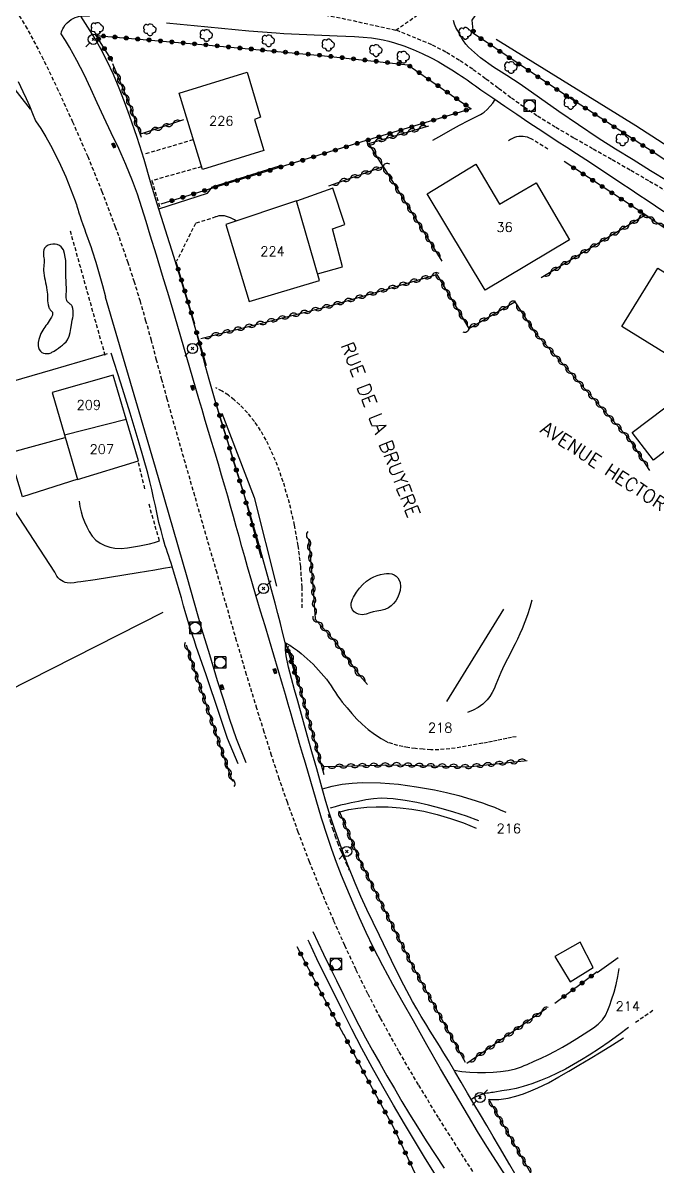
# Model space of a CAD drawing. Header units: millimetres. Extents: x 157999 to 159002, y 156999 to 158001.
# Drawn here: x 158355.3 to 158438.7, y 157179.9 to 157330.2 of the extents above; entities that cross this region are included whole.
import ezdxf
from ezdxf.enums import TextEntityAlignment as Align

# ---------------------------------------------------------------- set-up
doc = ezdxf.new("R2010")
doc.units = ezdxf.units.MM
doc.linetypes.add('DASHED', pattern=[0.75, 0.5, -0.25])
doc.layers.get('0').update_dxf_attribs({"linetype": 'CONTINUOUS'})
for name, color, linetype in [('W0001', 6, 'DASHED'), ('W0008', 7, 'CONTINUOUS'), ('W0014', 7, 'CONTINUOUS'), ('W0017', 7, 'CONTINUOUS'), ('W0070', 7, 'DASHED'), ('W0101', 7, 'CONTINUOUS'), ('W0104', 1, 'CONTINUOUS'), ('W0112', 1, 'DASHED'), ('W0211', 2, 'CONTINUOUS'), ('W0300', 7, 'CONTINUOUS'), ('W0310', 3, 'CONTINUOUS'), ('W0322', 7, 'CONTINUOUS'), ('W0323', 7, 'CONTINUOUS'), ('W0401', 7, 'CONTINUOUS'), ('W0420', 7, 'CONTINUOUS'), ('W0473', 7, 'CONTINUOUS'), ('W0515', 5, 'CONTINUOUS'), ('W0989', 7, 'CONTINUOUS'), ('W0991', 7, 'CONTINUOUS'), ('W1102', 7, 'CONTINUOUS')]:
    doc.layers.add(name, color=color, linetype=linetype)
doc.styles.get("Standard").update_dxf_attribs({"font": 'romans.shx', "width": 0.85})

# ---------------------------------------------------------------- blocks, each defined once
blk = doc.blocks.new('T401')
for p, q in [((-0.3, 0.3), (0, 0.3)), ((-0.3, -0.25), (-0.3, 0.3)), ((-0.3, 0.15), (0, 0.15)), ((-0.3, 0), (0, 0)), ((0, 0.3), (0, -0.25)), ((-0.3, -0.15), (0, -0.15)), ((-0.3, -0.25), (-0.3, -0.3)), ((-0.3, -0.3), (0, -0.3)), ((0, -0.3), (0, -0.25))]:
    blk.add_line(p, q)
blk = doc.blocks.new('T420')
for p, q in [((0.75, 0.75), (-0.75, 0.75)), ((-0.75, 0.75), (-0.75, -0.75)), ((0.75, 0.75), (0.75, -0.75)), ((0.75, -0.75), (-0.75, -0.75))]:
    blk.add_line(p, q)
blk.add_ellipse((0, 0), major_axis=(-0.53, 0.53), ratio=1, start_param=3.926991, end_param=10.210176)
blk = doc.blocks.new('T473')
for p, q in [((-0.166667, 0.166667), (0.166667, -0.166667)), ((-0.166667, -0.166667), (0.166667, 0.166667)), ((0.500001, 0.500001), (1.000002, 1.000002)), ((-1.000002, -1.000002), (-0.500001, -0.500001))]:
    blk.add_line(p, q)
blk.add_ellipse((0, 0), major_axis=(0.471405, 0.471405), ratio=1, start_param=5.4977871438, end_param=11.780972451)
blk = doc.blocks.new('T300')
for p, q in [((-0.8, 0.51), (-0.86, 0.34)), ((-0.86, 0.34), (-0.86, 0.17)), ((-0.86, 0.17), (-0.74, 0.06)), ((-0.69, 0.63), (-0.8, 0.51)), ((-0.8, -0.06), (-0.74, 0.06)), ((-0.74, 0.06), (-0.69, 0.11)), ((-0.57, 0.69), (-0.69, 0.63)), ((-0.46, 0.69), (-0.57, 0.69)), ((-0.29, 0.63), (-0.46, 0.69)), ((-0.29, 0.63), (-0.17, 0.74)), ((-0.23, 0.57), (-0.29, 0.63)), ((-0.17, 0.74), (-0.06, 0.8)), ((-0.06, 0.8), (0.06, 0.8)), ((0.06, 0.8), (0.23, 0.74)), ((0.23, 0.74), (0.34, 0.63)), ((0.34, 0.63), (0.4, 0.51)), ((0.46, 0.46), (0.34, 0.46)), ((0.4, 0.51), (0.4, 0.46)), ((0.57, 0.4), (0.46, 0.46)), ((0.57, 0.4), (0.69, 0.29)), ((0.69, 0.29), (0.74, 0.17)), ((0.74, 0.06), (0.69, -0.17)), ((0.74, 0.17), (0.74, 0.06)), ((-0.8, -0.17), (-0.8, -0.06)), ((-0.8, -0.23), (-0.8, -0.17)), ((-0.74, -0.34), (-0.8, -0.23)), ((-0.69, -0.4), (-0.74, -0.34)), ((-0.51, -0.46), (-0.69, -0.4)), ((-0.4, -0.46), (-0.51, -0.46)), ((-0.4, -0.46), (-0.34, -0.46)), ((-0.34, -0.46), (-0.34, -0.4)), ((-0.34, -0.51), (-0.34, -0.46)), ((-0.29, -0.63), (-0.34, -0.51)), ((-0.17, -0.74), (-0.29, -0.63)), ((-0.06, -0.8), (-0.17, -0.74)), ((0.06, -0.8), (-0.06, -0.8)), ((0.17, -0.74), (0.06, -0.8)), ((0.23, -0.69), (0.17, -0.74)), ((0.29, -0.46), (0.23, -0.46)), ((0.29, -0.63), (0.23, -0.69)), ((0.46, -0.4), (0.29, -0.46)), ((0.34, -0.51), (0.29, -0.63)), ((0.34, -0.51), (0.34, -0.46)), ((0.57, -0.34), (0.46, -0.4)), ((0.63, -0.29), (0.57, -0.34)), ((0.69, -0.17), (0.63, -0.29))]:
    blk.add_line(p, q)
blk = doc.blocks.new('t310o')
at = {"color": 0, "linetype": 'Continuous'}
for centre, start, end in [((-0.5, 0.38), 216.8699, 323.1304), ((0.5, -0.37), 36.8699, 143.1303)]:
    blk.add_arc(centre, 0.625, start, end, dxfattribs=at)
blk = doc.blocks.new('t323o')
at = {"color": 0, "linetype": 'Continuous'}
for radius in [0.25, 0.15]:
    blk.add_circle((0, 0), radius, dxfattribs=at)
blk = doc.blocks.new('t322o')
at = {"color": 0, "linetype": 'Continuous'}
for radius in [0.25, 0.15]:
    blk.add_circle((0, 0), radius, dxfattribs=at)

msp = doc.modelspace()

# ---------------------------------------------------------------- linework, layer by layer
at = {"layer": 'W0001'}
for points in [[(158414.51, 157179.24), (158412.71, 157182.02), (158410.01, 157186.3), (158407.36, 157190.62), (158404.8, 157194.99), (158402.35, 157199.42), (158400.72, 157202.56), (158399.16, 157205.74), (158397.67, 157208.95), (158396.23, 157212.18), (158394.6, 157216.03), (158393.05, 157219.92), (158391.56, 157223.83), (158390.12, 157227.76), (158389.06, 157230.82), (158388.05, 157233.9), (158387.07, 157236.99), (158386.11, 157240.08), (158384.76, 157244.53), (158383.45, 157248.98), (158382.16, 157253.45), (158380.87, 157257.91), (158379.4, 157262.97), (158377.95, 157268.03), (158376.49, 157273.1), (158375.04, 157278.17), (158374.32, 157280.73), (158373.62, 157283.3), (158372.93, 157285.88), (158372.24, 157288.45), (158371.53, 157291.02), (158370.79, 157293.59), (158370.02, 157296.14), (158369.19, 157298.68), (158367.54, 157303.36), (158365.78, 157308), (158363.91, 157312.6), (158361.92, 157317.15), (158360.03, 157321.29), (158358.07, 157325.41), (158355.95, 157329.45), (158353.57, 157333.35)], [(158353.57, 157333.35), (158379.51, 157333.16), (158383.98, 157332.8), (158388.44, 157332.31), (158392.88, 157331.66), (158397.29, 157330.83), (158404.45, 157329.25)], [(158407.85, 157331.66), (158404.45, 157329.25)], [(158440.11, 157307.96), (158437.67, 157309.43), (158435.21, 157310.85), (158432.74, 157312.26), (158430.27, 157313.66), (158427.8, 157315.07), (158425.35, 157316.52), (158422.93, 157318.01), (158421.2, 157319.16), (158419.51, 157320.38), (158417.84, 157321.63), (158416.18, 157322.88), (158414.49, 157324.11), (158412.76, 157325.29), (158410.97, 157326.38), (158409.1, 157327.34), (158404.45, 157329.25)]]:
    msp.add_lwpolyline(points, dxfattribs=at)
at = {"layer": 'W0008'}
for points in [[(158360.39, 157328.79), (158360.43, 157329.02), (158360.5, 157329.24), (158360.59, 157329.45), (158360.71, 157329.66), (158360.91, 157329.94), (158361.15, 157330.21), (158361.41, 157330.45), (158361.7, 157330.65), (158361.96, 157330.8), (158362.23, 157330.92), (158362.52, 157331.01), (158362.8, 157331.08), (158363.12, 157331.13), (158363.45, 157331.15), (158363.77, 157331.14), (158364.09, 157331.11)], [(158374.24, 157330.22), (158376.04, 157330.05), (158377.85, 157329.88), (158379.65, 157329.71), (158381.45, 157329.53), (158383.26, 157329.36), (158385.06, 157329.19), (158386.86, 157329.04), (158388.67, 157328.91), (158389.67, 157328.84), (158390.66, 157328.79), (158391.66, 157328.74), (158392.66, 157328.7), (158393.66, 157328.65), (158394.66, 157328.61), (158395.66, 157328.56), (158396.65, 157328.51), (158397.79, 157328.46), (158398.93, 157328.42), (158400.07, 157328.35), (158401.2, 157328.23), (158401.96, 157328.12), (158402.71, 157327.98), (158403.46, 157327.81), (158404.2, 157327.6), (158405.44, 157327.18), (158406.66, 157326.71), (158407.85, 157326.18), (158409.03, 157325.62), (158409.96, 157325.13), (158410.86, 157324.59), (158411.76, 157324.04), (158412.64, 157323.47), (158413.01, 157323.22), (158413.39, 157322.97), (158413.75, 157322.72), (158414.12, 157322.46), (158414.48, 157322.19), (158414.85, 157321.93), (158415.21, 157321.68), (158415.58, 157321.42), (158417.15, 157320.34), (158418.71, 157319.27), (158420.28, 157318.2), (158421.86, 157317.14), (158423.11, 157316.32), (158424.36, 157315.49), (158425.62, 157314.68), (158426.87, 157313.87), (158428.13, 157313.05), (158429.39, 157312.24), (158430.64, 157311.42), (158431.89, 157310.6), (158433, 157309.86), (158434.11, 157309.12), (158435.21, 157308.38), (158436.32, 157307.63), (158437.42, 157306.89), (158438.53, 157306.15), (158439.64, 157305.41)], [(158440.22, 157309.38), (158437.89, 157310.78), (158435.58, 157312.19), (158433.28, 157313.62), (158431, 157315.08), (158428.41, 157316.81), (158425.83, 157318.57), (158423.28, 157320.35), (158420.73, 157322.14), (158419, 157323.29), (158417.23, 157324.41), (158415.51, 157325.62), (158413.94, 157327.02), (158413.6, 157327.42), (158413.3, 157327.85), (158413.02, 157328.3), (158412.77, 157328.76), (158412.53, 157329.17), (158412.28, 157329.59), (158412.08, 157330.03), (158411.96, 157330.51)], [(158354.72, 157322.49), (158355.34, 157321.21), (158355.78, 157320.26), (158356.2, 157319.29), (158356.61, 157318.32), (158356.99, 157317.34)]]:
    msp.add_lwpolyline(points, dxfattribs=at)
at = {"layer": 'W0014'}
for points in [[(158389.88, 157248.59), (158389.54, 157249.93), (158389.2, 157251.26), (158388.85, 157252.59), (158388.5, 157253.92), (158387.77, 157256.63), (158387.03, 157259.33), (158386.27, 157262.02), (158385.49, 157264.72), (158384.91, 157266.67), (158384.32, 157268.61), (158383.71, 157270.55), (158383.1, 157272.49), (158382.49, 157274.43), (158381.89, 157276.37), (158381.29, 157278.32), (158380.71, 157280.27), (158380.27, 157281.81), (158379.84, 157283.35), (158379.42, 157284.9), (158379, 157286.45), (158378.58, 157287.99), (158378.16, 157289.54), (158377.72, 157291.08), (158377.28, 157292.62), (158376.25, 157296.08), (158375.18, 157299.52), (158374.1, 157302.97), (158373.02, 157306.41), (158372.14, 157309.32), (158371.27, 157312.24), (158370.36, 157315.15), (158369.38, 157318.04), (158368.71, 157319.85), (158368, 157321.65), (158367.25, 157323.43), (158366.43, 157325.17), (158365.63, 157326.7), (158364.79, 157328.19), (158363.89, 157329.65), (158362.94, 157331.08)], [(158413.93, 157186.49), (158412.09, 157189.6), (158410.28, 157192.73), (158408.48, 157195.86), (158406.7, 157199.01), (158405.35, 157201.41), (158404, 157203.82), (158402.68, 157206.25), (158401.42, 157208.71), (158400.49, 157210.62), (158399.61, 157212.55), (158398.76, 157214.5), (158397.93, 157216.46), (158397.26, 157218.14), (158396.6, 157219.83), (158395.98, 157221.54), (158395.39, 157223.25), (158394.61, 157225.65), (158393.89, 157228.06), (158393.19, 157230.48), (158392.49, 157232.89), (158392.11, 157234.19), (158391.73, 157235.48), (158391.36, 157236.77), (158390.98, 157238.06), (158390.61, 157239.35), (158390.24, 157240.64), (158389.86, 157241.94), (158389.49, 157243.23), (158388.92, 157245.16), (158388.34, 157247.09), (158387.77, 157249.03), (158387.19, 157250.96), (158386.61, 157252.89), (158386.04, 157254.82), (158385.47, 157256.76), (158384.9, 157258.7), (158384.52, 157260.02), (158384.15, 157261.35), (158383.77, 157262.68), (158383.4, 157264.01), (158383.03, 157265.34), (158382.66, 157266.67), (158382.28, 157268), (158381.9, 157269.33), (158381.48, 157270.76), (158381.05, 157272.2), (158380.63, 157273.63), (158380.19, 157275.07), (158379.76, 157276.5), (158379.33, 157277.94), (158378.9, 157279.37), (158378.48, 157280.81), (158378.08, 157282.16), (158377.68, 157283.52), (158377.29, 157284.88), (158376.89, 157286.24), (158376.5, 157287.59), (158376.1, 157288.95), (158375.71, 157290.3), (158375.31, 157291.66), (158374.52, 157294.33), (158373.72, 157297), (158372.92, 157299.66), (158372.09, 157302.33), (158371.54, 157304.12), (158370.99, 157305.92), (158370.4, 157307.7), (158369.76, 157309.47), (158368.88, 157311.59), (158367.94, 157313.68), (158366.95, 157315.75), (158365.98, 157317.83), (158365.12, 157319.69), (158364.26, 157321.56), (158363.38, 157323.42), (158362.45, 157325.25), (158361.96, 157326.15), (158361.46, 157327.04), (158360.93, 157327.92), (158360.39, 157328.79)], [(158356.99, 157317.34), (158357.7, 157316.31), (158358.36, 157315.24), (158358.97, 157314.15), (158359.56, 157313.05), (158360.3, 157311.52), (158360.97, 157309.97), (158361.6, 157308.4), (158362.2, 157306.82), (158362.29, 157306.58), (158362.37, 157306.34), (158362.44, 157306.1), (158362.51, 157305.86), (158362.59, 157305.61), (158362.66, 157305.37), (158362.73, 157305.13), (158362.81, 157304.89), (158363.01, 157304.31), (158363.22, 157303.73), (158363.43, 157303.15), (158363.64, 157302.57), (158363.85, 157301.99), (158364.06, 157301.41), (158364.26, 157300.83), (158364.45, 157300.24), (158364.93, 157298.74), (158365.37, 157297.23), (158365.8, 157295.71), (158366.21, 157294.19)], [(158366.16, 157294.19), (158372.74, 157271.82), (158376.89, 157257.41)], [(158383.63, 157232.81), (158382.23, 157236.15), (158381.88, 157237.2), (158381.53, 157238.25), (158381.18, 157239.29), (158380.83, 157240.34), (158380.48, 157241.38), (158380.13, 157242.43), (158379.78, 157243.47), (158379.43, 157244.52), (158379.18, 157245.26), (158378.92, 157246.01), (158378.66, 157246.75), (158378.4, 157247.5), (158378.15, 157248.24), (158377.89, 157248.99), (158377.64, 157249.73), (158377.4, 157250.48), (158377.08, 157251.51), (158376.78, 157252.55), (158376.48, 157253.58), (158376.18, 157254.62), (158375.89, 157255.65), (158375.59, 157256.69), (158375.29, 157257.72), (158374.98, 157258.75), (158374.83, 157259.21), (158374.68, 157259.67), (158374.53, 157260.12), (158374.37, 157260.58), (158374.22, 157261.04), (158374.07, 157261.49), (158373.92, 157261.95), (158373.79, 157262.42), (158373.51, 157263.48), (158373.24, 157264.55), (158373, 157265.63), (158372.76, 157266.71), (158372.53, 157267.79), (158372.29, 157268.86), (158372.03, 157269.94), (158371.76, 157271.01), (158370.64, 157274.98), (158369.47, 157278.93), (158368.23, 157282.87), (158366.93, 157286.78)], [(158376.89, 157257.41), (158377.85, 157253.99), (158378.84, 157250.57), (158379.86, 157247.17), (158380.9, 157243.77), (158381.71, 157241.22), (158382.53, 157238.67), (158383.38, 157236.13), (158384.64, 157232.98)], [(158420.68, 157177.81), (158419.36, 157180.11), (158418.02, 157182.41), (158417.17, 157183.83), (158416.34, 157185.26), (158415.5, 157186.69), (158414.66, 157188.11), (158413.82, 157189.54), (158412.98, 157190.96), (158412.14, 157192.39), (158411.3, 157193.81), (158410.71, 157194.78), (158410.11, 157195.75), (158409.51, 157196.71), (158408.91, 157197.67), (158408.32, 157198.64), (158407.73, 157199.61), (158407.15, 157200.59), (158406.59, 157201.58), (158405.45, 157203.72), (158404.35, 157205.88), (158403.29, 157208.05), (158402.23, 157210.23), (158401.41, 157211.94), (158400.59, 157213.65), (158399.79, 157215.38), (158399.04, 157217.12), (158398.12, 157219.42), (158397.24, 157221.74), (158396.42, 157224.07), (158395.63, 157226.42), (158395.18, 157227.84), (158394.77, 157229.28), (158394.38, 157230.71), (158393.98, 157232.15), (158393.35, 157234.38), (158392.71, 157236.6), (158392.09, 157238.83), (158391.48, 157241.06), (158391.07, 157242.54), (158390.66, 157244.01), (158390.28, 157245.5), (158389.98, 157247.01), (158389.93, 157247.4), (158389.89, 157247.8), (158389.88, 157248.19), (158389.88, 157248.59)], [(158414.89, 157171), (158414.13, 157172.06), (158413.38, 157173.13), (158412.63, 157174.2), (158411.9, 157175.28), (158410.62, 157177.2), (158409.38, 157179.14), (158408.17, 157181.1), (158406.97, 157183.07), (158405.51, 157185.5), (158404.07, 157187.94), (158402.66, 157190.4), (158401.28, 157192.88), (158399.93, 157195.4), (158398.61, 157197.94), (158397.32, 157200.49), (158396.04, 157203.05), (158395.02, 157205.12), (158394.01, 157207.19), (158393.02, 157209.28), (158392.85, 157209.65)], [(158393.45, 157210.77), (158394.12, 157209.36), (158394.87, 157207.81), (158395.62, 157206.27), (158396.58, 157204.31), (158397.53, 157202.36), (158398.5, 157200.41), (158399.5, 157198.47), (158400.4, 157196.79), (158401.32, 157195.13), (158402.26, 157193.47), (158403.21, 157191.82), (158404.2, 157190.12), (158405.19, 157188.44), (158406.2, 157186.76), (158407.23, 157185.09), (158408.38, 157183.27), (158409.54, 157181.46), (158410.72, 157179.66)], [(158423.92, 157171), (158422.64, 157172.88), (158421.38, 157174.76), (158420.12, 157176.65), (158418.88, 157178.55), (158417.62, 157180.52), (158416.37, 157182.5), (158415.14, 157184.49), (158413.93, 157186.49)]]:
    msp.add_lwpolyline(points, dxfattribs=at)
at = {"layer": 'W0017'}
for points in [[(158356.35, 157318.89), (158353.54, 157322.47), (158350.65, 157326.06)], [(158409.25, 157314.79), (158410.42, 157315.45), (158411.59, 157316.1), (158412.76, 157316.75), (158413.94, 157317.39), (158414.2, 157317.52), (158414.46, 157317.65), (158414.72, 157317.77), (158414.99, 157317.89), (158415.25, 157318.02), (158415.51, 157318.16), (158415.76, 157318.31), (158416, 157318.48), (158416.41, 157318.85), (158416.8, 157319.25), (158417.14, 157319.68), (158417.44, 157320.14)], [(158373.22, 157305.76), (158379.62, 157307.83), (158380.29, 157308.67), (158389.09, 157311.43)], [(158366.43, 157286.72), (158359.23, 157284.6), (158351.02, 157282.26), (158342.95, 157280.47)], [(158359.55, 157258.02), (158352.09, 157269.36)], [(158362.73, 157267.35), (158362.83, 157266.65), (158362.99, 157265.96), (158363.19, 157265.29), (158363.45, 157264.63), (158363.73, 157263.98), (158364.05, 157263.34), (158364.45, 157262.73), (158364.95, 157262.21), (158365.52, 157261.81), (158366.13, 157261.51), (158366.78, 157261.3), (158367.45, 157261.17), (158368.27, 157261.12), (158369.09, 157261.19), (158369.89, 157261.32), (158370.68, 157261.46), (158371.34, 157261.59), (158372, 157261.75), (158372.64, 157261.92), (158373.29, 157262.13)], [(158374.93, 157258.67), (158373.82, 157258.48), (158372.7, 157258.29), (158371.59, 157258.1), (158370.48, 157257.92), (158368.61, 157257.61), (158366.73, 157257.3), (158364.85, 157257.01), (158362.97, 157256.75), (158362.53, 157256.68), (158362.08, 157256.6), (158361.62, 157256.55), (158361.16, 157256.59), (158360.9, 157256.66), (158360.65, 157256.76), (158360.41, 157256.9), (158360.19, 157257.06), (158359.99, 157257.27), (158359.81, 157257.5), (158359.66, 157257.75), (158359.55, 157258.02)], [(158422.29, 157254.33), (158422.01, 157253.37), (158421.7, 157252.42), (158421.36, 157251.48), (158420.99, 157250.56), (158420.7, 157249.89), (158420.39, 157249.22), (158420.07, 157248.57), (158419.74, 157247.92), (158419.41, 157247.27), (158419.07, 157246.62), (158418.74, 157245.98), (158418.41, 157245.32), (158418.18, 157244.81), (158417.96, 157244.28), (158417.76, 157243.75), (158417.55, 157243.22), (158417.33, 157242.68), (158417.06, 157242.17), (158416.75, 157241.67), (158416.39, 157241.21), (158415.84, 157240.67), (158415.22, 157240.22), (158414.54, 157239.85), (158413.82, 157239.58)], [(158389.89, 157248.72), (158390.43, 157248.41), (158390.95, 157248.08), (158391.46, 157247.71), (158391.95, 157247.33), (158392.74, 157246.63), (158393.5, 157245.9), (158394.23, 157245.13), (158394.92, 157244.34), (158395.25, 157243.93), (158395.56, 157243.51), (158395.86, 157243.08), (158396.15, 157242.64), (158396.44, 157242.2), (158396.73, 157241.77), (158397.03, 157241.34), (158397.35, 157240.92), (158397.97, 157240.16), (158398.6, 157239.41), (158399.26, 157238.69), (158399.97, 157238.01), (158400.76, 157237.34), (158401.59, 157236.72), (158402.46, 157236.15), (158403.36, 157235.63)], [(158394.72, 157229.54), (158396.01, 157229.87), (158397.32, 157230.12), (158398.64, 157230.28), (158399.97, 157230.35), (158402.37, 157230.32), (158404.75, 157230.12), (158407.11, 157229.79), (158409.46, 157229.39), (158411.07, 157229.05), (158412.66, 157228.64), (158414.24, 157228.17), (158415.8, 157227.67), (158416.58, 157227.4), (158417.35, 157227.1), (158418.12, 157226.78), (158418.87, 157226.44)], [(158415.28, 157225.3), (158413.66, 157225.92), (158412.02, 157226.47), (158410.36, 157226.96), (158408.68, 157227.38), (158407.15, 157227.72), (158405.61, 157228.01), (158404.04, 157228.22), (158402.47, 157228.29), (158401.46, 157228.23), (158400.46, 157228.08), (158399.47, 157227.88), (158398.49, 157227.68), (158397.8, 157227.53), (158397.1, 157227.36), (158396.41, 157227.18), (158395.73, 157226.98)], [(158412.05, 157192.54), (158413.07, 157192.38), (158414.1, 157192.28), (158415.14, 157192.23), (158416.18, 157192.23), (158417.17, 157192.28), (158418.16, 157192.37), (158419.14, 157192.52), (158420.11, 157192.73), (158420.5, 157192.84), (158420.89, 157192.99), (158421.27, 157193.14), (158421.64, 157193.3), (158422.58, 157193.71), (158423.51, 157194.14), (158424.43, 157194.58), (158425.35, 157195.05), (158426.31, 157195.58), (158427.27, 157196.12), (158428.21, 157196.7), (158429.14, 157197.3), (158429.76, 157197.71), (158430.4, 157198.12), (158431.01, 157198.59), (158431.55, 157199.15), (158431.95, 157199.75), (158432.26, 157200.41), (158432.51, 157201.09), (158432.75, 157201.77), (158433.08, 157202.78), (158433.36, 157203.81), (158433.59, 157204.85), (158433.77, 157205.89)], [(158434.97, 157198.16), (158433.72, 157197.21), (158432.45, 157196.28), (158431.15, 157195.39), (158429.83, 157194.53), (158428.79, 157193.89), (158427.74, 157193.27), (158426.68, 157192.69), (158425.59, 157192.14), (158424.5, 157191.64), (158423.39, 157191.17), (158422.27, 157190.75), (158421.12, 157190.38), (158420.21, 157190.15), (158419.28, 157189.97), (158418.34, 157189.81), (158417.41, 157189.65), (158417.2, 157189.62), (158416.98, 157189.59), (158416.77, 157189.56), (158416.56, 157189.54), (158416.34, 157189.51), (158416.13, 157189.47), (158415.91, 157189.42), (158415.7, 157189.36), (158415.34, 157189.23), (158414.99, 157189.07), (158414.65, 157188.89), (158414.32, 157188.68)]]:
    msp.add_lwpolyline(points, dxfattribs=at)
at = {"layer": 'W0070'}
msp.add_lwpolyline([(158392.07, 157253.31), (158392.05, 157256.04), (158391.88, 157258.77), (158391.55, 157261.49), (158391.07, 157264.18), (158390.4, 157267.06), (158389.58, 157269.9), (158388.57, 157272.69), (158387.32, 157275.38), (158386.6, 157276.64), (158385.78, 157277.83), (158384.87, 157278.96), (158383.87, 157280.01), (158383.14, 157280.66), (158382.37, 157281.26), (158381.55, 157281.78), (158380.7, 157282.25)], dxfattribs=at)
at = {"layer": 'W0101'}
for points in [[(158378.97, 157310.94), (158375.89, 157320.98), (158384.83, 157323.73), (158386.61, 157317.82), (158385.8, 157317.5), (158387.01, 157313.43)], [(158427.23, 157301.69), (158416.14, 157295.09), (158408.51, 157307.73), (158414.9, 157311.63), (158418, 157306.38), (158422.82, 157309.2)], [(158382.05, 157303.73), (158385.08, 157293.58), (158394.33, 157296.34), (158391.32, 157306.81)], [(158434.11, 157290.32), (158438.86, 157297.98), (158447.04, 157292.9), (158442.28, 157285.25)]]:
    msp.add_lwpolyline(points, close=True, dxfattribs=at)
for points in [[(158367.2, 157283.92), (158359.18, 157281.61), (158360.81, 157276.06)], [(158368.91, 157278.14), (158367.2, 157283.92)], [(158370.53, 157272.64), (158368.91, 157278.14)], [(158360.81, 157276.06), (158362.54, 157270.19), (158370.53, 157272.64)]]:
    msp.add_lwpolyline(points, dxfattribs=at)
at = {"layer": 'W0104'}
for points in [[(158396.08, 157308.48), (158391.33, 157306.8)], [(158394.08, 157297.22), (158397.37, 157298.16), (158396.06, 157303.15), (158397.69, 157303.73), (158396.08, 157308.48)], [(158362.56, 157270.24), (158355.3, 157267.92), (158353.53, 157273.69), (158360.91, 157275.73)]]:
    msp.add_lwpolyline(points, dxfattribs=at)
for points in [[(158442.51, 157276), (158438.25, 157272.74), (158435.48, 157276.35), (158439.74, 157279.61)], [(158428.63, 157209.35), (158425.3, 157207.47), (158427.3, 157204.17), (158430.33, 157206.04)]]:
    msp.add_lwpolyline(points, close=True, dxfattribs=at)
at = {"layer": 'W0112'}
for points in [[(158377.71, 157314.84), (158371.4, 157312.96)], [(158422.45, 157314.83), (158422.2, 157314.97), (158421.95, 157315.08), (158421.69, 157315.17), (158421.41, 157315.23), (158421.13, 157315.27), (158420.84, 157315.29), (158420.55, 157315.27), (158420.26, 157315.22), (158419.98, 157315.14), (158419.71, 157315.02), (158419.45, 157314.88), (158419.21, 157314.71)], [(158424.39, 157313.61), (158422.47, 157314.83)], [(158378.85, 157311.31), (158372.27, 157309.46)], [(158372.32, 157309.46), (158373.36, 157305.88)], [(158380.72, 157304.7), (158378.03, 157303.85), (158375.56, 157298.89)], [(158383.35, 157304.2), (158383.18, 157304.32), (158383, 157304.42), (158382.82, 157304.52), (158382.64, 157304.6), (158382.38, 157304.69), (158382.12, 157304.78), (158381.86, 157304.84), (158381.59, 157304.86), (158381.35, 157304.86), (158381.12, 157304.83), (158380.89, 157304.78), (158380.67, 157304.7)], [(158366.17, 157286.47), (158361.6, 157302.82)], [(158371.39, 157268.98), (158370.49, 157272.63)], [(158373.29, 157262.13), (158371.9, 157267.07)], [(158420.22, 157236.38), (158419.6, 157236.28), (158418.97, 157236.15), (158418.34, 157236.02), (158417.71, 157235.89), (158417.08, 157235.76), (158416.45, 157235.63), (158415.81, 157235.52), (158414.38, 157235.27), (158412.94, 157235), (158411.5, 157234.79), (158410.04, 157234.67), (158409.01, 157234.67), (158407.98, 157234.72), (158406.96, 157234.82), (158405.95, 157234.96), (158405.29, 157235.08), (158404.64, 157235.24), (158403.99, 157235.42), (158403.36, 157235.63)], [(158395.47, 157226.21), (158395.76, 157225.26), (158396.06, 157224.32), (158396.38, 157223.38), (158396.73, 157222.45), (158397.08, 157221.54), (158397.46, 157220.63), (158397.86, 157219.73), (158398.27, 157218.83)], [(158438.18, 157200.37), (158435.9, 157198.79)]]:
    msp.add_lwpolyline(points, dxfattribs=at)
at = {"layer": 'W0211'}
for points in [[(158397.04, 157226.51), (158398.21, 157226.79), (158399.4, 157226.99), (158400.59, 157227.12), (158401.79, 157227.18), (158403.37, 157227.17), (158404.94, 157227.05), (158406.51, 157226.85), (158408.06, 157226.57), (158409.82, 157226.15), (158411.56, 157225.64), (158413.27, 157225.04), (158414.94, 157224.36)], [(158416.64, 157188.67), (158417.28, 157188.67), (158417.92, 157188.7), (158418.55, 157188.77), (158419.18, 157188.88), (158420.18, 157189.13), (158421.16, 157189.45), (158422.12, 157189.82), (158423.07, 157190.22), (158424.45, 157190.9), (158425.8, 157191.65), (158427.12, 157192.43), (158428.45, 157193.21), (158429.93, 157194.09), (158431.4, 157194.97), (158432.87, 157195.87), (158434.33, 157196.78)]]:
    msp.add_lwpolyline(points, dxfattribs=at)
at = {"layer": 'W0300'}
for points in [[(158417.56, 157328.09), (158435.93, 157316.71), (158460.24, 157301.04)], [(158381.49, 157278.9), (158385.74, 157267.81), (158388.7, 157256.17)], [(158333.81, 157232.76), (158344.45, 157237.91), (158373.81, 157252.74)], [(158418.53, 157253.15), (158411.04, 157241.02)], [(158433.61, 157207.31), (158430.85, 157205.34)]]:
    msp.add_lwpolyline(points, dxfattribs=at)
at = {"layer": 'W0310'}
for points in [[(158370.95, 157315.14), (158369.26, 157319.74), (158367.17, 157324.81)], [(158376.46, 157317.46), (158370.81, 157315.59)], [(158395.58, 157308.8), (158402.72, 157311.32), (158400.85, 157314.36), (158408.71, 157316.67)], [(158402.72, 157311.32), (158410.43, 157298.88)], [(158457.23, 157291.67), (158437.18, 157304.95), (158423.49, 157296.72)], [(158378.73, 157288.74), (158395.58, 157292.98), (158409.76, 157297.15), (158413.99, 157290.05), (158420.04, 157293.54)], [(158420.03, 157293.54), (158422.72, 157289.45), (158435.03, 157275.57), (158437.75, 157271.38)], [(158392.9, 157262.37), (158393.49, 157256.28), (158393.78, 157251.88)], [(158393.75, 157251.88), (158396.23, 157249.05), (158399.65, 157244.39), (158400.67, 157243.26)], [(158376.8, 157248.46), (158377.85, 157245.27), (158378.92, 157242.09), (158380, 157238.91), (158381.08, 157235.73), (158382.74, 157230.95), (158382.89, 157230.52)], [(158390.46, 157247.58), (158394.92, 157231.41)], [(158394.99, 157232.45), (158404.11, 157232.7), (158413.86, 157232.44), (158421.66, 157233.26)], [(158413.54, 157193.54), (158406.65, 157206.11), (158399.63, 157220.1), (158397, 157226.47)], [(158424.2, 157200.65), (158413.71, 157193.4)], [(158427.16, 157171), (158422.14, 157179.01), (158416.61, 157188.72)]]:
    msp.add_lwpolyline(points, dxfattribs=at)
at = {"layer": 'W0322'}
msp.add_lwpolyline([(158397.5, 157197.27), (158400.46, 157191.69), (158404.08, 157185.02), (158407.54, 157177.59)], dxfattribs=at)
at = {"layer": 'W0323'}
for points in [[(158465.56, 157294.96), (158452.64, 157303.29), (158439.22, 157312.55), (158426.09, 157321.1), (158414.6, 157328.8), (158414.43, 157330.56), (158415.52, 157332.14), (158416.8, 157333.68), (158434.92, 157343.81), (158449.83, 157352.36), (158452.03, 157353.07), (158455.27, 157353.53), (158454.4, 157349.48)], [(158367.11, 157325.13), (158364.99, 157328.56), (158378.88, 157327.37), (158395.02, 157325.9), (158405.95, 157324.72), (158414.29, 157318.93), (158399.92, 157314.56), (158373.5, 157306.4)], [(158437.53, 157304.77), (158426.51, 157311.98)], [(158375.47, 157298.86), (158377.92, 157290.66)], [(158378.19, 157289.51), (158379.46, 157285.19)], [(158380.68, 157280.33), (158384.34, 157268.42), (158386.68, 157259.89)], [(158389.87, 157248.7), (158391.5, 157243.38)], [(158391.35, 157208.82), (158394.38, 157203.03), (158397.5, 157197.25)], [(158430.85, 157205.48), (158425.29, 157201.32)]]:
    msp.add_lwpolyline(points, dxfattribs=at)
at = {"layer": 'W0515'}
for points in [[(158360.29, 157287.67), (158360.54, 157287.87), (158360.79, 157288.07), (158361.03, 157288.3), (158361.22, 157288.57), (158361.44, 157289.04), (158361.57, 157289.53), (158361.66, 157290.03), (158361.73, 157290.53), (158361.78, 157290.83), (158361.84, 157291.12), (158361.9, 157291.42), (158361.94, 157291.72), (158361.97, 157292.03), (158361.96, 157292.35), (158361.92, 157292.67), (158361.82, 157292.97), (158361.79, 157293.04), (158361.74, 157293.1), (158361.69, 157293.15), (158361.63, 157293.19), (158361.57, 157293.23), (158361.52, 157293.27), (158361.46, 157293.32), (158361.41, 157293.36), (158361.33, 157293.44), (158361.25, 157293.51), (158361.17, 157293.6), (158361.11, 157293.7), (158361.06, 157293.88), (158361.03, 157294.07), (158361.02, 157294.26), (158361.03, 157294.45), (158361.05, 157294.63), (158361.07, 157294.82), (158361.08, 157295), (158361.08, 157295.19), (158361.07, 157295.49), (158361.05, 157295.79), (158361.04, 157296.09), (158361.02, 157296.39), (158361.01, 157296.69), (158360.99, 157297), (158360.98, 157297.3), (158360.97, 157297.6), (158360.97, 157297.77), (158360.98, 157297.94), (158360.99, 157298.11), (158360.99, 157298.28), (158361, 157298.45), (158361, 157298.62), (158360.99, 157298.79), (158360.97, 157298.96), (158360.91, 157299.41), (158360.83, 157299.88), (158360.67, 157300.36), (158360.39, 157300.77), (158360.15, 157300.95), (158359.87, 157301.08), (158359.58, 157301.14), (158359.29, 157301.14), (158358.98, 157301.1), (158358.68, 157301.01), (158358.41, 157300.84), (158358.19, 157300.6), (158358.09, 157300.4), (158358.04, 157300.18), (158358.03, 157299.96), (158358.04, 157299.74), (158358.07, 157299.55), (158358.11, 157299.35), (158358.14, 157299.15), (158358.14, 157298.94), (158358.13, 157298.78), (158358.12, 157298.63), (158358.1, 157298.47), (158358.09, 157298.31), (158358.08, 157298.15), (158358.07, 157297.99), (158358.07, 157297.83), (158358.07, 157297.67), (158358.1, 157297.35), (158358.14, 157297.02), (158358.2, 157296.7), (158358.27, 157296.38), (158358.33, 157296.06), (158358.4, 157295.74), (158358.46, 157295.42), (158358.51, 157295.1), (158358.54, 157294.82), (158358.56, 157294.54), (158358.57, 157294.26), (158358.57, 157293.98), (158358.59, 157293.69), (158358.62, 157293.41), (158358.66, 157293.13), (158358.74, 157292.85), (158358.77, 157292.76), (158358.83, 157292.67), (158358.88, 157292.58), (158358.94, 157292.5), (158358.98, 157292.45), (158359.02, 157292.41), (158359.06, 157292.37), (158359.11, 157292.33), (158359.15, 157292.29), (158359.19, 157292.24), (158359.22, 157292.18), (158359.24, 157292.12), (158359.22, 157291.81), (158359.09, 157291.52), (158358.93, 157291.27), (158358.79, 157291.04), (158358.66, 157290.82), (158358.53, 157290.62), (158358.38, 157290.42), (158358.23, 157290.22), (158358.09, 157290.02), (158357.95, 157289.81), (158357.82, 157289.6), (158357.71, 157289.37), (158357.56, 157288.99), (158357.42, 157288.6), (158357.34, 157288.19), (158357.35, 157287.76), (158357.41, 157287.52), (158357.5, 157287.28), (158357.64, 157287.07), (158357.83, 157286.89), (158358.04, 157286.79), (158358.26, 157286.74), (158358.48, 157286.74), (158358.69, 157286.75), (158358.81, 157286.77), (158358.93, 157286.81), (158359.04, 157286.86), (158359.14, 157286.92), (158359.45, 157287.08), (158359.74, 157287.26), (158360.02, 157287.46)], [(158404.59, 157254.62), (158404.37, 157254.24), (158404.09, 157253.89), (158403.76, 157253.59), (158403.4, 157253.33), (158402.92, 157253.11), (158402.41, 157252.98), (158401.9, 157252.88), (158401.4, 157252.79), (158400.95, 157252.66), (158400.48, 157252.5), (158399.97, 157252.41), (158399.46, 157252.48), (158399.17, 157252.6), (158398.91, 157252.79), (158398.7, 157253.04), (158398.57, 157253.35), (158398.52, 157253.63), (158398.53, 157253.92), (158398.59, 157254.2), (158398.69, 157254.47), (158398.8, 157254.7), (158398.93, 157254.94), (158399.07, 157255.16), (158399.21, 157255.38), (158399.59, 157255.91), (158400.03, 157256.39), (158400.52, 157256.81), (158401.05, 157257.18), (158401.48, 157257.41), (158401.92, 157257.59), (158402.39, 157257.72), (158402.86, 157257.8), (158403.18, 157257.82), (158403.51, 157257.83), (158403.84, 157257.78), (158404.16, 157257.66), (158404.43, 157257.48), (158404.66, 157257.25), (158404.84, 157256.97), (158404.96, 157256.67), (158405.02, 157256.13), (158404.96, 157255.59), (158404.8, 157255.09)]]:
    msp.add_lwpolyline(points, close=True, dxfattribs=at)
at = {"layer": 'W1102'}
msp.add_lwpolyline([(158360.81, 157276.06), (158368.91, 157278.14)], dxfattribs=at)

# ---------------------------------------------------------------- block references
at = {"layer": 'W0300'}
for p in [(158365.16, 157329.48), (158372.07, 157329.3), (158379.5, 157328.56), (158387.66, 157327.86), (158413.54, 157328.84), (158395.54, 157327.3), (158401.79, 157326.57), (158405.4, 157325.7), (158419.55, 157324.34), (158427.37, 157319.64), (158434.21, 157314.85)]:
    msp.add_blockref('T300', p, dxfattribs=at)
at = {"layer": 'W0310'}
for p, rotation in [((158367.7, 157323.53), 112.3647716601824), ((158368.27, 157322.15), 112.3647716601824), ((158368.84, 157320.76), 112.3647716601824), ((158369.4, 157319.37), 110.1827390986316), ((158369.91, 157317.96), 110.1827390986316), ((158370.43, 157316.55), 110.1827390986316), ((158372.23, 157316.06), 198.2797090840323), ((158373.66, 157316.53), 198.2797090840323), ((158375.08, 157317.01), 198.2797090840323), ((158405.99, 157315.88), 16.39585383152115), ((158407.43, 157316.3), 16.39585383152115), ((158401.68, 157314.6), 16.39585383152115), ((158403.12, 157315.03), 16.39585383152115), ((158404.55, 157315.45), 16.39585383152115), ((158401.18, 157313.82), 121.4835379010585), ((158401.97, 157312.54), 121.4835379010585), ((158402.65, 157311.29), 19.41441172658521), ((158398.41, 157309.8), 19.41441172658521), ((158399.83, 157310.3), 19.41441172658521), ((158401.24, 157310.79), 19.41441172658521), ((158403.31, 157310.35), 301.8227426592339), ((158397, 157309.3), 19.41441172658521), ((158404.1, 157309.08), 301.8227426592339), ((158404.9, 157307.8), 301.8227426592339), ((158405.69, 157306.53), 301.8227426592339), ((158406.48, 157305.26), 301.8227426592339), ((158407.27, 157303.98), 301.8227426592339), ((158435.06, 157303.68), 211.0314354635272), ((158436.35, 157304.45), 211.0314354635272), ((158437.62, 157304.66), 146.4830749023613), ((158438.87, 157303.83), 146.4830749023613), ((158408.06, 157302.71), 301.8227426592339), ((158432.49, 157302.13), 211.0314354635272), ((158433.78, 157302.9), 211.0314354635272), ((158408.85, 157301.43), 301.8227426592339), ((158429.92, 157300.58), 211.0314354635272), ((158431.2, 157301.36), 211.0314354635272), ((158409.64, 157300.16), 301.8227426592339), ((158428.63, 157299.81), 211.0314354635272), ((158426.06, 157298.26), 211.0314354635272), ((158427.35, 157299.04), 211.0314354635272), ((158407.69, 157296.54), 16.39719227668098), ((158409.13, 157296.97), 16.39719227668098), ((158410.19, 157296.43), 300.7341987841928), ((158424.78, 157297.49), 211.0314354635272), ((158401.94, 157294.85), 16.39719227668098), ((158403.37, 157295.27), 16.39719227668098), ((158404.81, 157295.7), 16.39719227668098), ((158406.25, 157296.12), 16.39719227668098), ((158410.96, 157295.14), 300.7341987841928), ((158397.62, 157293.58), 16.39719227668098), ((158399.06, 157294), 16.39719227668098), ((158400.5, 157294.42), 16.39719227668098), ((158411.73, 157293.85), 300.7341987841928), ((158419.25, 157293.09), 29.99721674562322), ((158391.82, 157292.03), 14.12104071175388), ((158393.28, 157292.4), 14.12104071175388), ((158394.73, 157292.76), 14.12104071175388), ((158396.18, 157293.15), 16.39719227668098), ((158412.49, 157292.56), 300.7341987841928), ((158413.26, 157291.27), 300.7341987841928), ((158416.65, 157291.59), 29.99721674562322), ((158417.95, 157292.34), 29.99721674562322), ((158420.82, 157292.34), 303.2813055227761), ((158386, 157290.57), 14.12104071175388), ((158387.46, 157290.93), 14.12104071175388), ((158388.91, 157291.3), 14.12104071175388), ((158390.37, 157291.67), 14.12104071175388), ((158414.05, 157290.09), 29.99721674562322), ((158415.35, 157290.84), 29.99721674562322), ((158421.65, 157291.08), 303.2813055227761), ((158422.47, 157289.83), 303.2813055227761), ((158380.18, 157289.1), 14.12104071175388), ((158381.64, 157289.47), 14.12104071175388), ((158383.09, 157289.84), 14.12104071175388), ((158384.55, 157290.2), 14.12104071175388), ((158423.41, 157288.67), 311.5814590423406), ((158424.41, 157287.54), 311.5814590423406), ((158425.4, 157286.42), 311.5814590423406), ((158426.4, 157285.3), 311.5814590423406), ((158427.39, 157284.18), 311.5814590423406), ((158428.39, 157283.06), 311.5814590423406), ((158429.39, 157281.93), 311.5814590423406), ((158430.38, 157280.81), 311.5814590423406), ((158431.38, 157279.69), 311.5814590423406), ((158432.37, 157278.57), 311.5814590423406), ((158433.37, 157277.45), 311.5814590423406), ((158434.36, 157276.32), 311.5814590423406), ((158435.3, 157275.16), 302.9687698411743), ((158436.12, 157273.9), 302.9687698411743), ((158436.93, 157272.64), 302.9687698411743), ((158392.91, 157262.34), 275.4869464393719), ((158393.05, 157260.85), 275.4869464393719), ((158393.19, 157259.36), 275.4869464393719), ((158393.34, 157257.86), 275.4869464393719), ((158393.48, 157256.37), 275.4869464393719), ((158393.58, 157254.87), 273.7432305457794), ((158393.68, 157253.38), 273.7432305457794), ((158394.12, 157251.45), 311.2419159119269), ((158395.11, 157250.33), 311.2419159119269), ((158377.01, 157247.8), 288.33776722676), ((158396.1, 157249.2), 311.2419159119269), ((158397, 157248), 306.3033568689993), ((158377.49, 157246.38), 288.33776722676), ((158390.53, 157247.32), 285.4259088797065), ((158397.89, 157246.79), 306.3033568689993), ((158377.96, 157244.96), 288.5311949075655), ((158390.93, 157245.87), 285.4259088797065), ((158398.78, 157245.58), 306.3033568689993), ((158378.43, 157243.53), 288.5311949075655), ((158391.33, 157244.43), 285.4259088797065), ((158399.67, 157244.37), 311.808373343572), ((158378.91, 157242.11), 288.5311949075655), ((158391.73, 157242.98), 285.4259088797065), ((158379.39, 157240.69), 288.7246224491848), ((158392.12, 157241.54), 285.4259088797065), ((158379.87, 157239.27), 288.7246224491848), ((158392.52, 157240.09), 285.4259088797065), ((158392.92, 157238.64), 285.4259088797065), ((158380.36, 157237.85), 288.9180498539083), ((158393.32, 157237.2), 285.4259088797065), ((158380.85, 157236.43), 288.9180498539083), ((158393.72, 157235.75), 285.4259088797065), ((158381.33, 157235.01), 289.1114748228273), ((158394.12, 157234.31), 285.4259088797065), ((158381.83, 157233.6), 289.1114748228273), ((158394.52, 157232.86), 285.4259088797065), ((158382.32, 157232.18), 289.1114748228273), ((158396.49, 157232.49), 1.594975726726972), ((158397.99, 157232.53), 1.594975726726972), ((158399.49, 157232.57), 1.594975726726972), ((158400.99, 157232.62), 1.594975726726972), ((158402.49, 157232.66), 1.594975726726972), ((158403.99, 157232.7), 1.594975726726972), ((158405.49, 157232.67), 358.4720046282657), ((158406.99, 157232.63), 358.4720046282657), ((158408.49, 157232.59), 358.4720046282657), ((158409.99, 157232.55), 358.4720046282657), ((158411.49, 157232.51), 358.4720046282657), ((158412.99, 157232.47), 358.4720046282657), ((158414.48, 157232.51), 5.982013489348136), ((158415.97, 157232.66), 5.982013489348136), ((158417.47, 157232.82), 5.982013489348136), ((158418.96, 157232.98), 5.982013489348136), ((158420.45, 157233.13), 5.982013489348136), ((158382.81, 157230.76), 289.3048968632183), ((158397.33, 157225.66), 112.4651328319922), ((158397.91, 157224.27), 112.4651328319922), ((158398.48, 157222.88), 112.4651328319922), ((158399.05, 157221.5), 112.4651328319922), ((158399.63, 157220.11), 112.4651328319922), ((158400.3, 157218.77), 116.6502225083693), ((158400.97, 157217.43), 116.6502225083693), ((158401.64, 157216.09), 116.6502225083693), ((158402.32, 157214.75), 116.6502225083693), ((158402.99, 157213.41), 116.6502225083693), ((158403.66, 157212.07), 116.6502225083693), ((158404.33, 157210.73), 116.6502225083693), ((158405.01, 157209.39), 116.6502225083693), ((158405.68, 157208.05), 116.6502225083693), ((158406.35, 157206.71), 116.6502225083693), ((158407.05, 157205.38), 118.7064532398059), ((158407.77, 157204.06), 118.7064532398059), ((158408.49, 157202.75), 118.7064532398059), ((158409.21, 157201.43), 118.7064532398059), ((158409.93, 157200.12), 118.7064532398059), ((158423.58, 157200.22), 214.6803832105566), ((158410.65, 157198.8), 118.7064532398059), ((158421.11, 157198.52), 214.6803832105566), ((158422.34, 157199.37), 214.6803832105566), ((158411.37, 157197.48), 118.7064532398059), ((158418.64, 157196.81), 214.6803832105566), ((158419.88, 157197.66), 214.6803832105566), ((158412.1, 157196.17), 118.7064532398059), ((158417.41, 157195.96), 214.6803832105566), ((158412.82, 157194.85), 118.7064532398059), ((158414.94, 157194.25), 214.6803832105566), ((158416.18, 157195.1), 214.6803832105566), ((158417.17, 157187.74), 119.6278565456164), ((158417.91, 157186.44), 119.6278565456164), ((158418.65, 157185.13), 119.6278565456164), ((158419.39, 157183.83), 119.6278565456164), ((158420.14, 157182.52), 119.6278565456164), ((158420.88, 157181.22), 119.6278565456164), ((158421.62, 157179.92), 119.6278565456164)]:
    msp.add_blockref('t310o', p, dxfattribs=dict(at, rotation=rotation))
at = {"layer": 'W0322'}
for p, rotation in [((158398.02, 157196.29), 297.9599583702644), ((158398.72, 157194.97), 297.9599583702644), ((158399.42, 157193.64), 297.9599583702644), ((158400.13, 157192.32), 297.9599583702644), ((158400.84, 157191), 298.4664416767781), ((158401.55, 157189.68), 298.4664416767781), ((158402.27, 157188.36), 298.4664416767781), ((158402.98, 157187.04), 298.4664416767781), ((158403.7, 157185.72), 298.4664416767781), ((158404.37, 157184.39), 294.9738241119593), ((158405.01, 157183.03), 294.9738241119593), ((158405.64, 157181.67), 294.9738241119593), ((158406.27, 157180.31), 294.9738241119593)]:
    msp.add_blockref('t322o', p, dxfattribs=dict(at, rotation=rotation))
at = {"layer": 'W0323'}
for p, rotation in [((158365.28, 157328.1), 121.6102981625913), ((158365.95, 157328.48), 355.0936517458569), ((158367.45, 157328.35), 355.0936517458569), ((158368.94, 157328.22), 355.0936517458569), ((158370.44, 157328.09), 355.0936517458569), ((158414.57, 157329.12), 95.47560417990081), ((158415.58, 157328.14), 146.1743350139431), ((158366.06, 157326.83), 121.6102981625913), ((158371.93, 157327.97), 355.0936517458569), ((158373.43, 157327.84), 355.0936517458569), ((158374.92, 157327.71), 355.0936517458569), ((158376.42, 157327.58), 355.0936517458569), ((158377.91, 157327.45), 355.0936517458569), ((158379.4, 157327.32), 354.7924482845486), ((158380.9, 157327.19), 354.7924482845486), ((158382.39, 157327.05), 354.7924482845486), ((158383.89, 157326.91), 354.7924482845486), ((158385.38, 157326.78), 354.7924482845486), ((158386.87, 157326.64), 354.7924482845486), ((158416.82, 157327.31), 146.1743350139431), ((158366.85, 157325.55), 121.6102981625913), ((158388.37, 157326.5), 354.7924482845486), ((158389.86, 157326.37), 354.7924482845486), ((158391.35, 157326.23), 354.7924482845486), ((158392.85, 157326.1), 354.7924482845486), ((158394.34, 157325.96), 354.7924482845486), ((158395.83, 157325.81), 353.8561659222153), ((158397.33, 157325.65), 353.8561659222153), ((158398.82, 157325.49), 353.8561659222153), ((158400.31, 157325.33), 353.8561659222153), ((158401.8, 157325.17), 353.8561659222153), ((158418.07, 157326.47), 146.1743350139431), ((158419.31, 157325.64), 146.1743350139431), ((158403.29, 157325.01), 353.8561659222153), ((158404.78, 157324.85), 353.8561659222153), ((158406.22, 157324.53), 325.2681067487414), ((158407.45, 157323.68), 325.2681067487414), ((158420.56, 157324.8), 146.1743350139431), ((158421.81, 157323.97), 146.1743350139431), ((158408.68, 157322.82), 325.2681067487414), ((158409.92, 157321.97), 325.2681067487414), ((158423.05, 157323.13), 146.1743350139431), ((158424.3, 157322.3), 146.1743350139431), ((158411.15, 157321.11), 325.2681067487414), ((158425.55, 157321.46), 146.1743350139431), ((158426.8, 157320.64), 146.9540542693624), ((158412.38, 157320.26), 325.2681067487414), ((158413.61, 157319.41), 325.2681067487414), ((158428.05, 157319.82), 146.9540542693624), ((158429.31, 157319), 146.9540542693624), ((158410.78, 157317.86), 196.937345328993), ((158412.22, 157318.3), 196.937345328993), ((158413.65, 157318.74), 196.937345328993), ((158430.57, 157318.18), 146.9540542693624), ((158405.04, 157316.12), 196.937345328993), ((158406.48, 157316.55), 196.937345328993), ((158407.91, 157316.99), 196.937345328993), ((158409.35, 157317.43), 196.937345328993), ((158431.83, 157317.37), 146.9540542693624), ((158433.08, 157316.55), 146.9540542693624), ((158400.74, 157314.81), 196.937345328993), ((158402.17, 157315.24), 196.937345328993), ((158403.61, 157315.68), 196.937345328993), ((158434.34, 157315.73), 146.9540542693624), ((158435.6, 157314.91), 146.9540542693624), ((158395, 157313.04), 197.1528618300428), ((158396.44, 157313.48), 197.1528618300428), ((158397.87, 157313.92), 197.1528618300428), ((158399.3, 157314.37), 197.1528618300428), ((158436.86, 157314.09), 146.9540542693624), ((158438.11, 157313.28), 146.9540542693624), ((158390.7, 157311.71), 197.1528618300428), ((158392.14, 157312.15), 197.1528618300428), ((158393.57, 157312.6), 197.1528618300428), ((158386.4, 157310.38), 197.1528618300428), ((158387.84, 157310.83), 197.1528618300428), ((158389.27, 157311.27), 197.1528618300428), ((158427.76, 157311.16), 146.8181258546483), ((158429.02, 157310.34), 146.8181258546483), ((158380.67, 157308.61), 197.1528618300428), ((158382.1, 157309.06), 197.1528618300428), ((158383.54, 157309.5), 197.1528618300428), ((158384.97, 157309.94), 197.1528618300428), ((158430.28, 157309.52), 146.8181258546483), ((158431.53, 157308.7), 146.8181258546483), ((158376.37, 157307.29), 197.1528618300428), ((158377.8, 157307.73), 197.1528618300428), ((158379.24, 157308.17), 197.1528618300428), ((158432.79, 157307.88), 146.8181258546483), ((158434.04, 157307.05), 146.8181258546483), ((158374.94, 157306.85), 197.1528618300428), ((158435.3, 157306.23), 146.8181258546483), ((158436.55, 157305.41), 146.8181258546483), ((158375.77, 157297.84), 286.6710276118795), ((158376.2, 157296.41), 286.6710276118795), ((158376.63, 157294.97), 286.6710276118795), ((158377.06, 157293.53), 286.6710276118795), ((158377.49, 157292.1), 286.6710276118795), ((158378.19, 157289.5), 286.3572747595323), ((158378.62, 157288.06), 286.3572747595323), ((158379.04, 157286.63), 286.3572747595323), ((158380.76, 157280.04), 287.0878485299221), ((158381.21, 157278.61), 287.0878485299221), ((158381.65, 157277.17), 287.0878485299221), ((158382.09, 157275.74), 287.0878485299221), ((158382.53, 157274.31), 287.0878485299221), ((158382.97, 157272.87), 287.0878485299221), ((158383.41, 157271.44), 287.0878485299221), ((158383.85, 157270.01), 287.0878485299221), ((158384.29, 157268.57), 287.0878485299221), ((158384.69, 157267.13), 285.3721901998067), ((158385.09, 157265.68), 285.3721901998067), ((158385.49, 157264.23), 285.3721901998067), ((158385.89, 157262.79), 285.3721901998067), ((158386.28, 157261.34), 285.3721901998067), ((158390.18, 157247.68), 287.0936468947758), ((158390.62, 157246.25), 287.0936468947758), ((158391.06, 157244.81), 287.0936468947758), ((158391.87, 157207.84), 297.6130278230708), ((158392.56, 157206.51), 297.6130278230708), ((158393.26, 157205.19), 297.6130278230708), ((158430.09, 157204.91), 216.8385406823369), ((158393.95, 157203.86), 297.6130278230708), ((158428.89, 157204.01), 216.8385406823369), ((158394.65, 157202.53), 298.3167055553202), ((158426.49, 157202.22), 216.8385406823369), ((158427.69, 157203.11), 216.8385406823369), ((158395.36, 157201.21), 298.3167055553202), ((158396.08, 157199.89), 298.3167055553202), ((158396.79, 157198.57), 298.3167055553202)]:
    msp.add_blockref('t323o', p, dxfattribs=dict(at, rotation=rotation))
at = {"layer": 'W0401'}
for p, rotation in [((158367.42, 157314.17), 25.33889897256743), ((158377.8, 157282.32), 16.31294058817899), ((158388.64, 157245.06), 16.47060867497956), ((158381.39, 157242.84), 197.4672339064892), ((158401.34, 157208.59), 26.41880652185981), ((158395.86, 157205.88), 205.9740432724433)]:
    msp.add_blockref('T401', p, dxfattribs=dict(at, rotation=rotation))
at = {"layer": 'W0420'}
for p in [(158421.98, 157319.32), (158378, 157250.67), (158381.3, 157246.14), (158396.49, 157206.47)]:
    msp.add_blockref('T420', p, dxfattribs=at)
at = {"layer": 'W0473'}
for p in [(158364.6, 157328.05), (158377.65, 157287.42), (158386.98, 157255.85), (158397.93, 157221.3), (158415.46, 157188.96)]:
    msp.add_blockref('T473', p, dxfattribs=at)

# ---------------------------------------------------------------- texts
at = {"layer": 'W0989'}
for s, rotation, p in [('RUE DE LA BRUYERE', 291.3279, (158397.1, 157287.82)), ('AVENUE HECTOR STEYAERT', 326.6865, (158423.25, 157276.47))]:
    msp.add_text(s, height=1.75, rotation=rotation, dxfattribs=at).set_placement(p)
at = {"layer": 'W0991'}
for s, p in [('226', (158381.43, 157317.33)), ('36', (158418.69, 157303.36)), ('224', (158388.17, 157300.19)), ('209', (158364.01, 157279.99)), ('207', (158365.72, 157274.17)), ('218', (158410.22, 157237.56)), ('216', (158419.24, 157224.31)), ('214', (158434.9, 157200.95))]:
    msp.add_text(s, height=1.25, dxfattribs=at).set_placement(p, align=Align.MIDDLE_CENTER)

doc.saveas('drawing.dxf')
